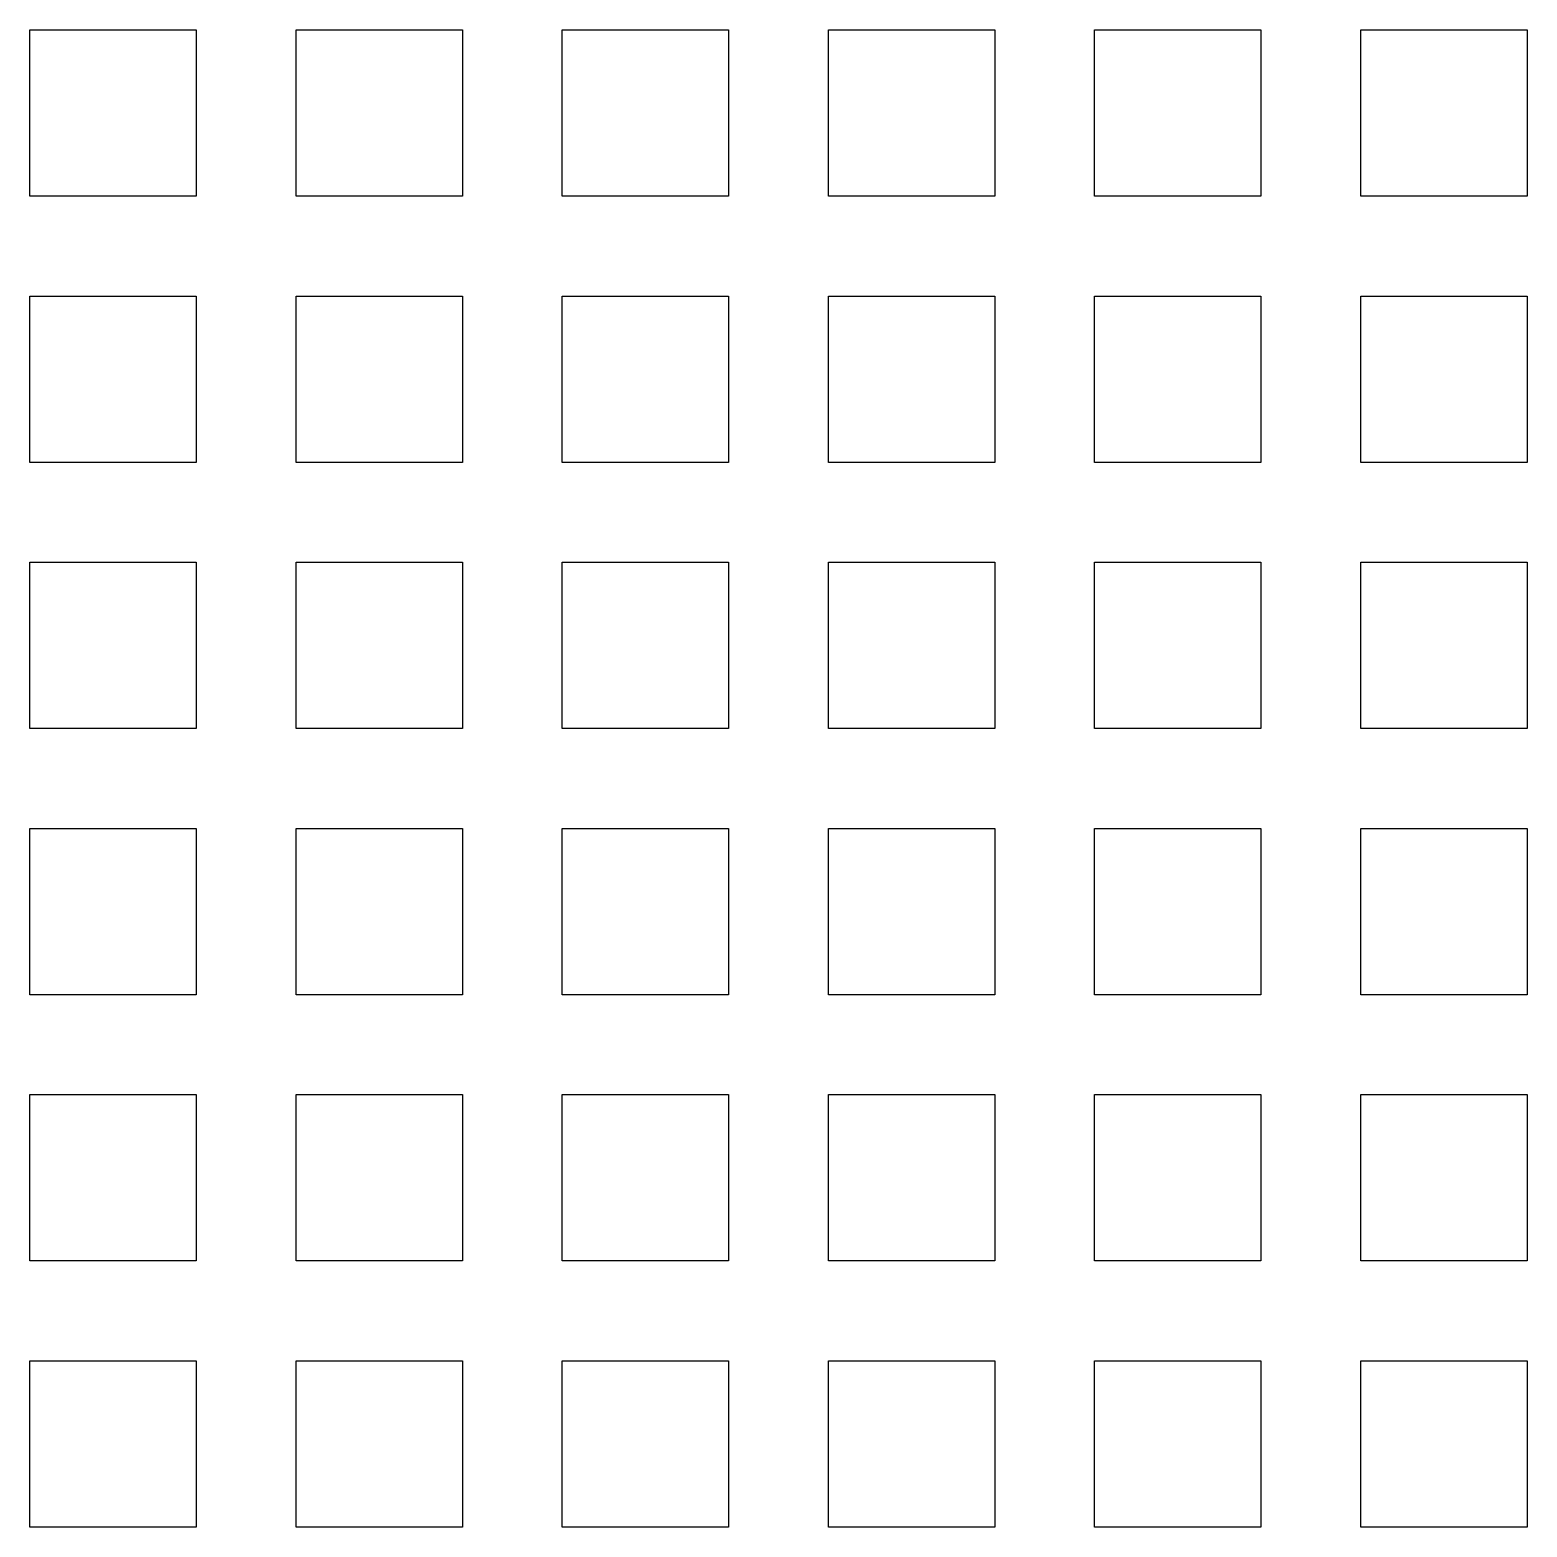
# Model space of a CAD drawing. Extents: x 0.8 to 13.5, y 0.6 to 13.3.
import ezdxf

# ---------------------------------------------------------------- set-up
doc = ezdxf.new("R2010")
doc.units = 0
doc.layers.add('Layer_1', color=7, linetype='CONTINUOUS')

msp = doc.modelspace()

# ---------------------------------------------------------------- linework, layer by layer
at = {"layer": 'Layer_1', "color": 7}
for points in [[(0.846667, 13.264444), (2.257778, 13.264444), (2.257778, 11.853333), (0.846667, 11.853333), (0.846667, 13.264444)], [(3.104444, 13.264444), (4.515556, 13.264444), (4.515556, 11.853333), (3.104444, 11.853333), (3.104444, 13.264444)], [(5.362222, 13.264444), (6.773333, 13.264444), (6.773333, 11.853333), (5.362222, 11.853333), (5.362222, 13.264444)], [(7.62, 13.264444), (9.031111, 13.264444), (9.031111, 11.853333), (7.62, 11.853333), (7.62, 13.264444)], [(9.877778, 13.264444), (11.288889, 13.264444), (11.288889, 11.853333), (9.877778, 11.853333), (9.877778, 13.264444)], [(12.135556, 13.264444), (13.546667, 13.264444), (13.546667, 11.853333), (12.135556, 11.853333), (12.135556, 13.264444)], [(0.846667, 11.006667), (2.257778, 11.006667), (2.257778, 9.595556), (0.846667, 9.595556), (0.846667, 11.006667)], [(3.104444, 11.006667), (4.515556, 11.006667), (4.515556, 9.595556), (3.104444, 9.595556), (3.104444, 11.006667)], [(5.362222, 11.006667), (6.773333, 11.006667), (6.773333, 9.595556), (5.362222, 9.595556), (5.362222, 11.006667)], [(7.62, 11.006667), (9.031111, 11.006667), (9.031111, 9.595556), (7.62, 9.595556), (7.62, 11.006667)], [(9.877778, 11.006667), (11.288889, 11.006667), (11.288889, 9.595556), (9.877778, 9.595556), (9.877778, 11.006667)], [(12.135556, 11.006667), (13.546667, 11.006667), (13.546667, 9.595556), (12.135556, 9.595556), (12.135556, 11.006667)], [(0.846667, 8.748889), (2.257778, 8.748889), (2.257778, 7.337778), (0.846667, 7.337778), (0.846667, 8.748889)], [(3.104444, 8.748889), (4.515556, 8.748889), (4.515556, 7.337778), (3.104444, 7.337778), (3.104444, 8.748889)], [(5.362222, 8.748889), (6.773333, 8.748889), (6.773333, 7.337778), (5.362222, 7.337778), (5.362222, 8.748889)], [(7.62, 8.748889), (9.031111, 8.748889), (9.031111, 7.337778), (7.62, 7.337778), (7.62, 8.748889)], [(9.877778, 8.748889), (11.288889, 8.748889), (11.288889, 7.337778), (9.877778, 7.337778), (9.877778, 8.748889)], [(12.135556, 8.748889), (13.546667, 8.748889), (13.546667, 7.337778), (12.135556, 7.337778), (12.135556, 8.748889)], [(0.846667, 6.491111), (2.257778, 6.491111), (2.257778, 5.08), (0.846667, 5.08), (0.846667, 6.491111)], [(3.104444, 6.491111), (4.515556, 6.491111), (4.515556, 5.08), (3.104444, 5.08), (3.104444, 6.491111)], [(5.362222, 6.491111), (6.773333, 6.491111), (6.773333, 5.08), (5.362222, 5.08), (5.362222, 6.491111)], [(7.62, 6.491111), (9.031111, 6.491111), (9.031111, 5.08), (7.62, 5.08), (7.62, 6.491111)], [(9.877778, 6.491111), (11.288889, 6.491111), (11.288889, 5.08), (9.877778, 5.08), (9.877778, 6.491111)], [(12.135556, 6.491111), (13.546667, 6.491111), (13.546667, 5.08), (12.135556, 5.08), (12.135556, 6.491111)], [(0.846667, 4.233333), (2.257778, 4.233333), (2.257778, 2.822222), (0.846667, 2.822222), (0.846667, 4.233333)], [(3.104444, 4.233333), (4.515556, 4.233333), (4.515556, 2.822222), (3.104444, 2.822222), (3.104444, 4.233333)], [(5.362222, 4.233333), (6.773333, 4.233333), (6.773333, 2.822222), (5.362222, 2.822222), (5.362222, 4.233333)], [(7.62, 4.233333), (9.031111, 4.233333), (9.031111, 2.822222), (7.62, 2.822222), (7.62, 4.233333)], [(9.877778, 4.233333), (11.288889, 4.233333), (11.288889, 2.822222), (9.877778, 2.822222), (9.877778, 4.233333)], [(12.135556, 4.233333), (13.546667, 4.233333), (13.546667, 2.822222), (12.135556, 2.822222), (12.135556, 4.233333)], [(0.846667, 1.975556), (2.257778, 1.975556), (2.257778, 0.564444), (0.846667, 0.564444), (0.846667, 1.975556)], [(3.104444, 1.975556), (4.515556, 1.975556), (4.515556, 0.564444), (3.104444, 0.564444), (3.104444, 1.975556)], [(5.362222, 1.975556), (6.773333, 1.975556), (6.773333, 0.564444), (5.362222, 0.564444), (5.362222, 1.975556)], [(7.62, 1.975556), (9.031111, 1.975556), (9.031111, 0.564444), (7.62, 0.564444), (7.62, 1.975556)], [(9.877778, 1.975556), (11.288889, 1.975556), (11.288889, 0.564444), (9.877778, 0.564444), (9.877778, 1.975556)], [(12.135556, 1.975556), (13.546667, 1.975556), (13.546667, 0.564444), (12.135556, 0.564444), (12.135556, 1.975556)]]:
    msp.add_lwpolyline(points, dxfattribs=at)

doc.saveas('drawing.dxf')
